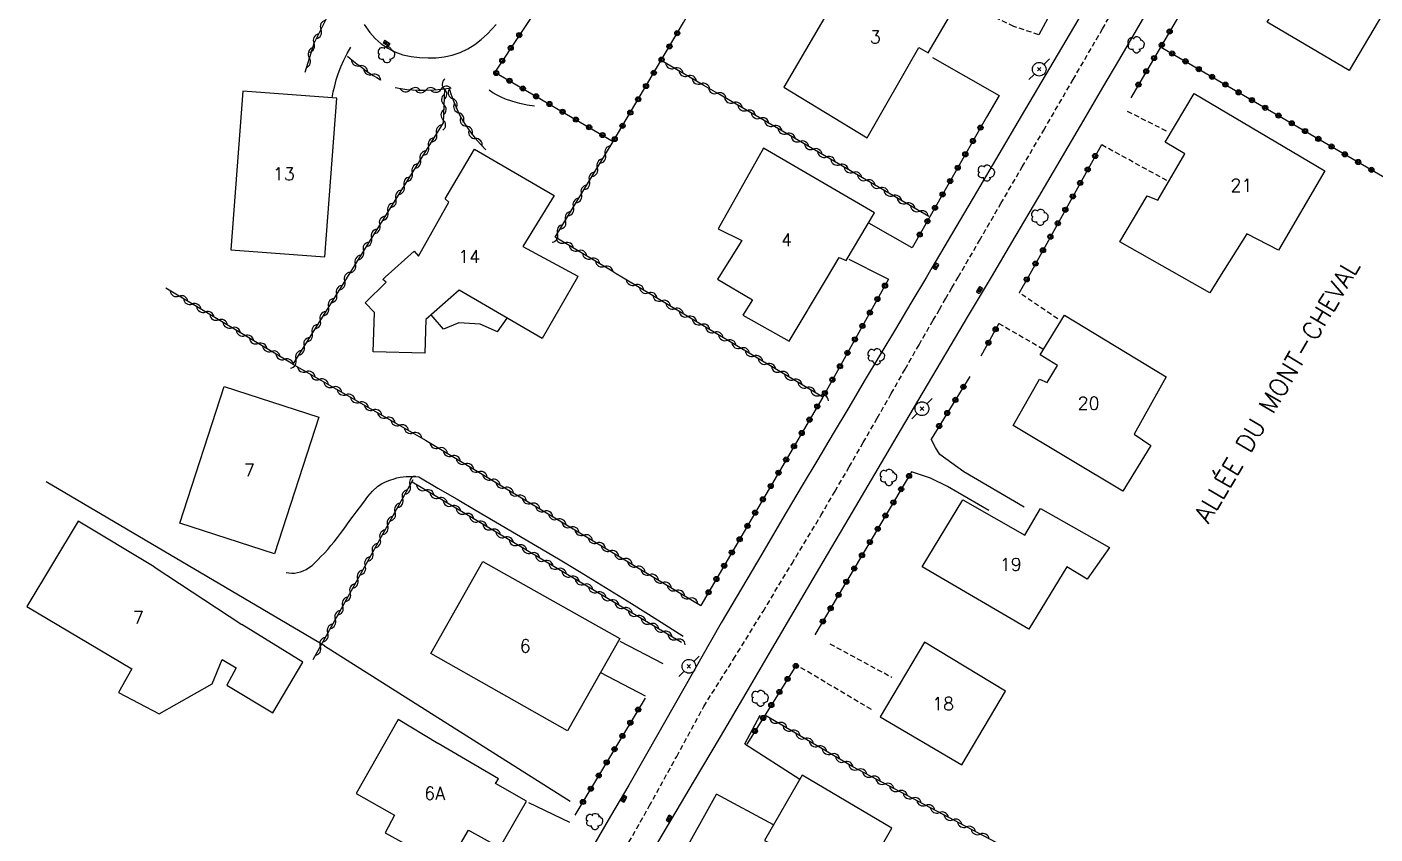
# Model space of a CAD drawing. Header units: millimetres. Extents: x 146000 to 147001, y 141999 to 143000.
# Drawn here: x 146222.1 to 146353.7, y 142116.7 to 142195.4 of the extents above; entities that cross this region are included whole.
import ezdxf
from ezdxf.enums import TextEntityAlignment as Align

# ---------------------------------------------------------------- set-up
doc = ezdxf.new("R2010")
doc.units = ezdxf.units.MM
doc.linetypes.add('DASHED', pattern=[0.75, 0.5, -0.25])
doc.layers.get('0').update_dxf_attribs({"linetype": 'CONTINUOUS'})
for name, color, linetype in [('W0001', 6, 'DASHED'), ('W0008', 7, 'CONTINUOUS'), ('W0014', 7, 'CONTINUOUS'), ('W0017', 7, 'CONTINUOUS'), ('W0101', 7, 'CONTINUOUS'), ('W0104', 1, 'CONTINUOUS'), ('W0112', 1, 'DASHED'), ('W0300', 7, 'CONTINUOUS'), ('W0310', 3, 'CONTINUOUS'), ('W0323', 7, 'CONTINUOUS'), ('W0401', 7, 'CONTINUOUS'), ('W0473', 7, 'CONTINUOUS'), ('W0989', 7, 'CONTINUOUS'), ('W0991', 7, 'CONTINUOUS')]:
    doc.layers.add(name, color=color, linetype=linetype)
doc.styles.get("Standard").update_dxf_attribs({"font": 'romans.shx', "width": 0.85})

# ---------------------------------------------------------------- blocks, each defined once
blk = doc.blocks.new('T473')
for p, q in [((-0.166667, 0.166667), (0.166667, -0.166667)), ((-0.166667, -0.166667), (0.166667, 0.166667)), ((0.500001, 0.500001), (1.000002, 1.000002)), ((-1.000002, -1.000002), (-0.500001, -0.500001))]:
    blk.add_line(p, q)
blk.add_ellipse((0, 0), major_axis=(0.471405, 0.471405), ratio=1, start_param=5.4977871438, end_param=11.780972451)
blk = doc.blocks.new('T401')
for p, q in [((-0.3, 0.3), (0, 0.3)), ((-0.3, -0.25), (-0.3, 0.3)), ((-0.3, 0.15), (0, 0.15)), ((-0.3, 0), (0, 0)), ((0, 0.3), (0, -0.25)), ((-0.3, -0.15), (0, -0.15)), ((-0.3, -0.25), (-0.3, -0.3)), ((-0.3, -0.3), (0, -0.3)), ((0, -0.3), (0, -0.25))]:
    blk.add_line(p, q)
blk = doc.blocks.new('T300')
for p, q in [((-0.8, 0.51), (-0.86, 0.34)), ((-0.86, 0.34), (-0.86, 0.17)), ((-0.86, 0.17), (-0.74, 0.06)), ((-0.69, 0.63), (-0.8, 0.51)), ((-0.8, -0.06), (-0.74, 0.06)), ((-0.74, 0.06), (-0.69, 0.11)), ((-0.57, 0.69), (-0.69, 0.63)), ((-0.46, 0.69), (-0.57, 0.69)), ((-0.29, 0.63), (-0.46, 0.69)), ((-0.29, 0.63), (-0.17, 0.74)), ((-0.23, 0.57), (-0.29, 0.63)), ((-0.17, 0.74), (-0.06, 0.8)), ((-0.06, 0.8), (0.06, 0.8)), ((0.06, 0.8), (0.23, 0.74)), ((0.23, 0.74), (0.34, 0.63)), ((0.34, 0.63), (0.4, 0.51)), ((0.46, 0.46), (0.34, 0.46)), ((0.4, 0.51), (0.4, 0.46)), ((0.57, 0.4), (0.46, 0.46)), ((0.57, 0.4), (0.69, 0.29)), ((0.69, 0.29), (0.74, 0.17)), ((0.74, 0.06), (0.69, -0.17)), ((0.74, 0.17), (0.74, 0.06)), ((-0.8, -0.17), (-0.8, -0.06)), ((-0.8, -0.23), (-0.8, -0.17)), ((-0.74, -0.34), (-0.8, -0.23)), ((-0.69, -0.4), (-0.74, -0.34)), ((-0.51, -0.46), (-0.69, -0.4)), ((-0.4, -0.46), (-0.51, -0.46)), ((-0.4, -0.46), (-0.34, -0.46)), ((-0.34, -0.46), (-0.34, -0.4)), ((-0.34, -0.51), (-0.34, -0.46)), ((-0.29, -0.63), (-0.34, -0.51)), ((-0.17, -0.74), (-0.29, -0.63)), ((-0.06, -0.8), (-0.17, -0.74)), ((0.06, -0.8), (-0.06, -0.8)), ((0.17, -0.74), (0.06, -0.8)), ((0.23, -0.69), (0.17, -0.74)), ((0.29, -0.46), (0.23, -0.46)), ((0.29, -0.63), (0.23, -0.69)), ((0.46, -0.4), (0.29, -0.46)), ((0.34, -0.51), (0.29, -0.63)), ((0.34, -0.51), (0.34, -0.46)), ((0.57, -0.34), (0.46, -0.4)), ((0.63, -0.29), (0.57, -0.34)), ((0.69, -0.17), (0.63, -0.29))]:
    blk.add_line(p, q)
blk = doc.blocks.new('t323o')
at = {"color": 0, "linetype": 'Continuous'}
for radius in [0.25, 0.15]:
    blk.add_circle((0, 0), radius, dxfattribs=at)
blk = doc.blocks.new('t310o')
at = {"color": 0, "linetype": 'Continuous'}
for centre, start, end in [((-0.5, 0.38), 216.8699, 323.1304), ((0.5, -0.37), 36.8699, 143.1303)]:
    blk.add_arc(centre, 0.625, start, end, dxfattribs=at)

msp = doc.modelspace()

# ---------------------------------------------------------------- linework, layer by layer
at = {"layer": 'W0001'}
for points in [[(146313.02, 142171), (146315.1, 142174.58), (146317.18, 142178.17), (146319.27, 142181.75), (146321.36, 142185.33), (146324.23, 142190.26), (146327.09, 142195.2), (146329.97, 142200.12)], [(146280.15, 142114.57), (146282.87, 142119.4), (146285.55, 142124.25), (146288.19, 142129.12), (146288.19, 142129.12), (146291.1, 142133.74), (146293.97, 142138.39), (146296.8, 142143.05), (146299.61, 142147.74), (146301, 142150.11), (146302.38, 142152.48), (146303.75, 142154.86), (146305.12, 142157.24), (146306.48, 142159.63), (146307.84, 142162.02), (146309.2, 142164.4), (146310.57, 142166.78), (146311.18, 142167.83), (146311.79, 142168.89), (146312.4, 142169.94), (146313.02, 142171)]]:
    msp.add_lwpolyline(points, dxfattribs=at)
at = {"layer": 'W0008'}
for points in [[(146339.87, 142221.9), (146336.87, 142216.79), (146333.87, 142211.69), (146330.87, 142206.59), (146327.87, 142201.49), (146323.52, 142194.09), (146319.16, 142186.68), (146314.81, 142179.28), (146310.44, 142171.89), (146310.31, 142171.67), (146310.17, 142171.44), (146310.04, 142171.22), (146309.91, 142171)], [(146309.91, 142171), (146308.4, 142168.46), (146306.89, 142165.91), (146305.37, 142163.37), (146303.85, 142160.83), (146302.33, 142158.29), (146300.82, 142155.75), (146299.31, 142153.21), (146297.8, 142150.66), (146295.82, 142147.32), (146293.84, 142143.97), (146291.87, 142140.62), (146289.9, 142137.27)]]:
    msp.add_lwpolyline(points, dxfattribs=at)
at = {"layer": 'W0014'}
for points in [[(146316.25, 142171), (146318.56, 142174.92), (146320.87, 142178.84), (146323.19, 142182.76), (146325.49, 142186.68), (146327.14, 142189.48), (146328.78, 142192.27), (146330.41, 142195.07), (146332.05, 142197.87), (146333.69, 142200.67), (146335.33, 142203.47), (146336.97, 142206.26), (146338.61, 142209.05), (146340.24, 142211.91), (146341.83, 142214.79), (146343.49, 142217.64), (146345.33, 142220.37), (146346.24, 142221.59), (146347.19, 142222.79), (146348.23, 142223.92), (146349.4, 142224.91), (146350.91, 142225.89), (146352.52, 142226.69), (146354.18, 142227.34)], [(146255.05, 142195.65), (146255.6, 142194.84), (146256.12, 142194.26), (146256.71, 142193.75), (146257.36, 142193.33), (146258.05, 142192.98), (146258.83, 142192.69), (146259.64, 142192.51), (146260.46, 142192.4), (146261.29, 142192.37), (146262.08, 142192.39), (146262.87, 142192.48), (146263.65, 142192.65), (146264.41, 142192.91), (146265.15, 142193.26), (146265.84, 142193.68), (146266.48, 142194.17), (146267.08, 142194.71), (146267.92, 142195.65)], [(146317, 142188.7), (146315.77, 142186.59)], [(146287.29, 142121.89), (146289.81, 142126.16), (146292.32, 142130.42), (146294.83, 142134.69), (146297.34, 142138.96), (146299.85, 142143.23), (146302.36, 142147.5), (146304.88, 142151.76), (146307.4, 142156.03), (146309.61, 142159.77), (146311.82, 142163.51), (146314.03, 142167.26), (146316.25, 142171)], [(146289.9, 142137.27), (146282.6, 142124.47)], [(146292.18, 142125.47), (146293.68, 142128.26)], [(146282.6, 142124.47), (146280.86, 142121.44), (146279.1, 142118.41), (146277.34, 142115.38)], [(146283.7, 142115.86), (146285.49, 142118.87), (146287.29, 142121.89)], [(146282.17, 142107.52), (146289.44, 142120.55)]]:
    msp.add_lwpolyline(points, dxfattribs=at)
at = {"layer": 'W0017'}
for points in [[(146251.92, 142188.49), (146252.03, 142189.08), (146252.17, 142189.66), (146252.33, 142190.24), (146252.52, 142190.81), (146252.78, 142191.49), (146253.07, 142192.15), (146253.39, 142192.79), (146253.73, 142193.42)], [(146310.52, 142192.41), (146317, 142188.7)], [(146271.68, 142187.68), (146270.96, 142187.78), (146270.24, 142187.92), (146269.54, 142188.12), (146268.85, 142188.36), (146268.42, 142188.54), (146268.01, 142188.74), (146267.61, 142188.98), (146267.23, 142189.24)], [(146308.52, 142173.84), (146304.28, 142176.25)], [(146302.33, 142172.74), (146305.83, 142171)], [(146305.83, 142171), (146306.23, 142170.8)], [(146319.45, 142148.55), (146313.58, 142152.01), (146311.21, 142153.69), (146310.8, 142154.37), (146310.37, 142155.19)], [(146315.99, 142148.24), (146311.97, 142150.58), (146310.3, 142151.37), (146308.46, 142152.01)], [(146247.42, 142142.19), (146247.7, 142142.14), (146247.98, 142142.12), (146248.26, 142142.13), (146248.54, 142142.17), (146248.83, 142142.25), (146249.11, 142142.36), (146249.38, 142142.49), (146249.63, 142142.64), (146249.96, 142142.88), (146250.27, 142143.16), (146250.55, 142143.44), (146250.83, 142143.73), (146251.17, 142144.08), (146251.49, 142144.44), (146251.8, 142144.81), (146252.11, 142145.18), (146252.43, 142145.59), (146252.75, 142146), (146253.05, 142146.41), (146253.36, 142146.83), (146253.66, 142147.25), (146253.96, 142147.67), (146254.27, 142148.08), (146254.59, 142148.49), (146255, 142149.03), (146255.41, 142149.59), (146255.86, 142150.13), (146256.37, 142150.59), (146256.74, 142150.84), (146257.13, 142151.03), (146257.54, 142151.19), (146257.96, 142151.33), (146258.25, 142151.41), (146258.55, 142151.47), (146258.86, 142151.51), (146259.16, 142151.54), (146259.47, 142151.56), (146259.77, 142151.56), (146260.08, 142151.54), (146260.38, 142151.51)], [(146260.38, 142151.51), (146262.25, 142150.42), (146264.12, 142149.32), (146265.99, 142148.22), (146267.86, 142147.12), (146269.91, 142145.92), (146271.97, 142144.71), (146274.02, 142143.5), (146276.06, 142142.27), (146278.6, 142140.71), (146281.13, 142139.15), (146283.66, 142137.56), (146286.17, 142135.97)], [(146280, 142135.47), (146284.18, 142133.29)], [(146282.49, 142130.13), (146278.13, 142132.41)], [(146292.18, 142125.47), (146297.57, 142122.01)], [(146294.99, 142117.56), (146289.44, 142120.55)], [(146275.13, 142117.78), (146271.13, 142119.72)]]:
    msp.add_lwpolyline(points, dxfattribs=at)
at = {"layer": 'W0101'}
for points in [[(146347.87, 142209.27), (146358.2, 142203.04), (146351.18, 142191.16), (146343.17, 142195.85), (146345.68, 142200.09), (146344.97, 142200.57), (146346.54, 142203.98), (146345.1, 142204.72)], [(146309.19, 142193.39), (146310.09, 142192.88), (146313.28, 142198.32), (146303.43, 142204.26), (146300.1, 142198.63), (146301.02, 142198.1), (146296.01, 142189.52), (146304.12, 142184.59)], [(146243.21, 142189.14), (146242.05, 142173.67), (146251.22, 142172.98), (146252.38, 142188.45)], [(146323.38, 142167.27), (146333.32, 142161.26), (146330.18, 142155.68), (146331.81, 142154.58), (146329.07, 142150.11), (146318.39, 142156.53), (146320.94, 142161.03), (146321.7, 142160.71), (146322.72, 142162.38), (146321, 142163.4)], [(146250.62, 142157.33), (146246.3, 142144), (146237.06, 142147), (146241.39, 142160.33)], [(146321.04, 142148.42), (146327.78, 142144.63), (146325.6, 142141.53), (146323.62, 142142.73), (146319.9, 142136.67), (146309.51, 142142.73), (146313.48, 142149.28), (146319.51, 142145.82)], [(146274.9, 142126.74), (146261.56, 142134.27), (146266.63, 142143.27), (146279.98, 142135.74)], [(146309.72, 142135.37), (146305.4, 142128.11), (146313.37, 142123.42), (146317.64, 142130.62)], [(146270.9, 142119.87), (146267.86, 142121.61), (146268.15, 142122.07), (146262.26, 142125.51), (146262.25, 142125.51), (146258.35, 142127.85), (146254.27, 142120.61), (146258.02, 142118.52), (146257.1, 142116.78), (146259.69, 142115.36), (146259.7, 142115.36), (146263.11, 142113.44), (146265.23, 142117.05), (146268.28, 142115.35)], [(146297.8, 142122.41), (146294.12, 142116.05), (146294.65, 142115.77), (146289.52, 142106.71), (146298.72, 142101.22), (146301.72, 142106.26), (146300.63, 142106.9), (146306.54, 142117.23)]]:
    msp.add_lwpolyline(points, close=True, dxfattribs=at)
for points in [[(146334.87, 142171), (146328.79, 142174.45), (146331.44, 142178.93), (146332.49, 142178.5), (146335.13, 142183.03), (146333.2, 142184.17), (146336.05, 142188.9)], [(146336.05, 142188.9), (146348.78, 142181.36), (146344.26, 142173.63), (146341.18, 142175.22), (146338.53, 142171)], [(146257.11, 142171), (146259.91, 142173.52), (146260.35, 142173.05), (146263.3, 142178.32), (146262.95, 142178.64), (146265.8, 142183.47)], [(146265.8, 142183.47), (146273.59, 142178.97), (146270.53, 142173.97), (146275.91, 142171.09), (146275.86, 142171)], [(146300.27, 142171), (146301.41, 142172.9), (146302.09, 142172.63), (146304.84, 142177.25), (146294.02, 142183.57), (146289.59, 142175.7), (146291.9, 142174.56), (146289.66, 142171)], [(146275.86, 142171), (146272.42, 142165.01), (146264.33, 142169.73), (146261.08, 142166.85), (146260.98, 142163.56), (146255.94, 142163.69), (146256.04, 142167.55), (146255.16, 142168.5), (146257.21, 142170.51), (146256.86, 142170.77), (146257.11, 142171)], [(146289.66, 142171), (146289.53, 142170.78), (146292.95, 142168.78), (146292.01, 142167.27), (146296.53, 142164.74)], [(146296.53, 142164.74), (146300.27, 142171)], [(146338.53, 142171), (146337.57, 142169.46), (146334.87, 142171)], [(146234.57, 142142.75), (146227.13, 142147.2), (146222.14, 142138.86), (146232.36, 142132.79), (146231.06, 142130.47), (146235.03, 142128.39)], [(146234.57, 142142.75), (146243.11, 142137.12)], [(146240.22, 142131.31), (146241.19, 142133.7), (146242.55, 142132.87), (146241.63, 142131.18), (146246.12, 142128.49), (146249.06, 142133.45), (146243.11, 142137.12)], [(146235.03, 142128.39), (146240.22, 142131.31)]]:
    msp.add_lwpolyline(points, dxfattribs=at)
at = {"layer": 'W0104'}
for points in [[(146268.07, 142165.65), (146266.36, 142166.4), (146264.27, 142166.54), (146262.79, 142165.92), (146261.59, 142167.3)], [(146268.07, 142165.65), (146269.01, 142167)]]:
    msp.add_lwpolyline(points, dxfattribs=at)
at = {"layer": 'W0112'}
for points in [[(146320.88, 142194.64), (146318.43, 142195.44), (146316.41, 142196.41), (146313.49, 142198.14)], [(146329.51, 142187.18), (146333.42, 142185.21)], [(146333.39, 142180.42), (146326.99, 142183.9)], [(146322.73, 142166.92), (146318.98, 142169.46)], [(146316.98, 142166.48), (146321.26, 142164.01)], [(146300.49, 142135.22), (146306.54, 142131.97)], [(146304.54, 142128.81), (146297.22, 142133.16)]]:
    msp.add_lwpolyline(points, dxfattribs=at)
at = {"layer": 'W0300'}
for points in [[(146251.16, 142135.02), (146224.01, 142151.04)], [(146251.16, 142135.02), (146275.16, 142119.89)]]:
    msp.add_lwpolyline(points, dxfattribs=at)
at = {"layer": 'W0310'}
for points in [[(146232.25, 142210.58), (146250.96, 142201.08), (146251.4, 142196.31), (146250.12, 142193.78), (146249.26, 142190.95)], [(146253.43, 142192.54), (146253.87, 142192.17), (146254.32, 142191.81), (146254.78, 142191.47), (146255.24, 142191.13), (146255.58, 142190.9), (146255.93, 142190.67), (146256.28, 142190.46), (146256.64, 142190.25)], [(146288.2, 142189.69), (146284.03, 142192.13)], [(146262.88, 142189.37), (146262.75, 142186.03), (146253.38, 142171)], [(146258.07, 142189.5), (146258.63, 142189.39), (146259.2, 142189.3), (146259.77, 142189.25), (146260.34, 142189.22), (146261.1, 142189.22), (146261.85, 142189.25), (146262.6, 142189.32), (146263.34, 142189.42)], [(146263.34, 142189.42), (146263.48, 142188.97), (146263.63, 142188.53), (146263.8, 142188.09), (146263.98, 142187.65), (146264.2, 142187.17), (146264.43, 142186.69), (146264.69, 142186.23), (146264.97, 142185.77), (146265.41, 142185.14), (146265.88, 142184.54), (146266.39, 142183.96), (146266.92, 142183.41)], [(146289.8, 142188.76), (146288.2, 142189.69)], [(146310.14, 142176.91), (146289.8, 142188.76)], [(146279.25, 142171.57), (146273.7, 142174.89), (146279.36, 142184.23)], [(146279.65, 142171.33), (146279.25, 142171.57)], [(146253.38, 142171), (146248.09, 142162.5), (146235.69, 142169.91)], [(146280.2, 142171), (146279.65, 142171.33)], [(146299.79, 142159.28), (146280.2, 142171)], [(146248.09, 142162.5), (146261.03, 142155.08)], [(146261.03, 142155.08), (146287.9, 142138.96)], [(146259.81, 142151.23), (146250.03, 142133.67)], [(146286.01, 142135.36), (146259.74, 142150.98)], [(146316.71, 142115.85), (146302.73, 142123.23), (146294.16, 142128.28)]]:
    msp.add_lwpolyline(points, dxfattribs=at)
at = {"layer": 'W0323'}
for points in [[(146280.85, 142223.9), (146277.41, 142220.69), (146276.18, 142218.68), (146275.72, 142216.38), (146277.18, 142210.3), (146277.69, 142207.72), (146277.41, 142205.56), (146272.95, 142198.76), (146267.79, 142190.99), (146279.36, 142184.23), (146286.21, 142195.83), (146293.01, 142207.65), (146309.16, 142234.23), (146319.73, 142251.56), (146322.87, 142250.3), (146326.26, 142248.41)], [(146328.51, 142208.75), (146320.88, 142194.64)], [(146340.15, 142206.04), (146329.85, 142188.48)], [(146332.61, 142193.55), (146354.82, 142180.6)], [(146315.77, 142186.59), (146308.52, 142173.84)], [(146326.99, 142183.9), (146319.83, 142171)], [(146306.23, 142170.8), (146299.79, 142159.28), (146287.9, 142138.96)], [(146319.83, 142171), (146318.98, 142169.46)], [(146316.98, 142166.48), (146315.24, 142163.28)], [(146314.15, 142161.3), (146310.37, 142155.19)], [(146308.46, 142152.01), (146299.04, 142136.11)], [(146297.22, 142133.16), (146292.39, 142125.45)], [(146282.46, 142129.93), (146275.62, 142118.52)]]:
    msp.add_lwpolyline(points, dxfattribs=at)

# ---------------------------------------------------------------- block references
at = {"layer": 'W0300'}
for p in [(146330.42, 142193.65), (146257.28, 142192.68), (146315.81, 142181.14), (146321.03, 142176.82), (146305.07, 142163.24), (146306.26, 142151.45), (146293.73, 142129.9), (146277.58, 142117.89)]:
    msp.add_blockref('T300', p, dxfattribs=at)
at = {"layer": 'W0310'}
for p, rotation in [((146250.82, 142195.16), 243.055751280537), ((146250.14, 142193.82), 243.055751280537), ((146249.69, 142192.39), 253.1708251683684), ((146254.6, 142191.6), 322.9113161255717), ((146255.83, 142190.74), 326.9443076322339), ((146285.32, 142191.37), 149.7580275389949), ((146286.62, 142190.62), 149.7580275389949), ((146262.88, 142189.32), 267.7203480541112), ((146287.91, 142189.86), 149.7580275389949), ((146259.55, 142189.27), 354.3821146510952), ((146261.05, 142189.22), 359.8145254556173), ((146262.55, 142189.31), 5.246934748380051), ((146262.82, 142187.82), 267.7203480541112), ((146263.68, 142188.4), 290.7683587507805), ((146289.5, 142188.94), 149.758027539007), ((146291.09, 142188.01), 149.7580275389329), ((146264.27, 142187.02), 296.0869292592183), ((146292.39, 142187.25), 149.7580275389329), ((146262.76, 142186.32), 267.7203480541112), ((146265.01, 142185.71), 305.0967772449305), ((146293.69, 142186.5), 149.7580275389329), ((146294.98, 142185.74), 149.7580275389329), ((146261.32, 142183.73), 238.0695467014328), ((146262.11, 142185), 238.0695467014328), ((146265.9, 142184.51), 310.9955135164659), ((146296.28, 142184.99), 149.7580275389329), ((146297.57, 142184.23), 149.7580275389329), ((146260.52, 142182.46), 238.0695467014328), ((146278.58, 142182.95), 58.7932908067145), ((146298.87, 142183.48), 149.7580275389329), ((146300.16, 142182.72), 149.7580275389329), ((146259.73, 142181.18), 238.0695467014328), ((146277.8, 142181.66), 58.7932908067145), ((146301.46, 142181.96), 149.7580275389329), ((146258.94, 142179.91), 238.0695467014328), ((146277.03, 142180.38), 58.7932908067145), ((146302.76, 142181.21), 149.7580275389329), ((146304.05, 142180.45), 149.7580275389329), ((146258.14, 142178.64), 238.0695467014328), ((146276.25, 142179.1), 58.7932908067145), ((146305.35, 142179.7), 149.7580275389329), ((146306.64, 142178.94), 149.7580275389329), ((146257.35, 142177.37), 238.0695467014328), ((146275.47, 142177.82), 58.7932908067145), ((146307.94, 142178.19), 149.7580275389329), ((146309.24, 142177.43), 149.7580275389329), ((146256.56, 142176.09), 238.0695467014328), ((146274.7, 142176.53), 58.7932908067145), ((146255.76, 142174.82), 238.0695467014328), ((146273.92, 142175.25), 58.7932908067145), ((146254.97, 142173.55), 238.0695467014328), ((146274.63, 142174.34), 149.1147825893659), ((146275.92, 142173.57), 149.1147825893659), ((146254.18, 142172.27), 238.0695467014328), ((146277.2, 142172.8), 149.1147825893659), ((146253.14, 142170.62), 238.0695467014542), ((146278.49, 142172.03), 149.1147825893659), ((146252.35, 142169.34), 238.0695467014542), ((146281.49, 142170.23), 149.1147825895188), ((146236.98, 142169.14), 149.1451603551998), ((146238.27, 142168.37), 149.1451603551998), ((146251.56, 142168.07), 238.0695467014542), ((146282.78, 142169.46), 149.1147825895188), ((146284.07, 142168.69), 149.1147825895188), ((146239.56, 142167.6), 149.1451603551998), ((146250.76, 142166.8), 238.0695467014542), ((146285.35, 142167.92), 149.1147825895188), ((146286.64, 142167.15), 149.1147825895188), ((146240.84, 142166.83), 149.1451603551998), ((146242.13, 142166.06), 149.1451603551998), ((146249.97, 142165.53), 238.0695467014542), ((146287.93, 142166.38), 149.1147825895188), ((146289.22, 142165.61), 149.1147825895188), ((146243.42, 142165.29), 149.1451603551998), ((146244.71, 142164.52), 149.1451603551998), ((146249.18, 142164.25), 238.0695467014542), ((146290.5, 142164.84), 149.1147825895188), ((146246, 142163.75), 149.1451603551998), ((146247.28, 142162.98), 149.1451603551998), ((146248.38, 142162.98), 238.0695467014542), ((146291.79, 142164.07), 149.1147825895188), ((146293.08, 142163.3), 149.1147825895188), ((146249.39, 142161.76), 330.1889072700188), ((146294.36, 142162.53), 149.1147825895188), ((146295.65, 142161.76), 149.1147825895188), ((146250.69, 142161.01), 330.1889072700188), ((146296.94, 142160.99), 149.1147825895188), ((146251.99, 142160.26), 330.1889072700188), ((146253.29, 142159.52), 330.1889072700188), ((146298.23, 142160.22), 149.1147825895188), ((146299.51, 142159.45), 149.1147825895188), ((146254.59, 142158.77), 330.1889072700188), ((146255.9, 142158.03), 330.1889072700188), ((146257.2, 142157.28), 330.1889072700188), ((146258.5, 142156.54), 330.1889072700188), ((146259.8, 142155.79), 330.1889072700188), ((146262.32, 142154.31), 329.0340485516738), ((146263.6, 142153.54), 329.0340485516738), ((146264.89, 142152.77), 329.0340485516738), ((146266.18, 142152), 329.0340485516738), ((146267.46, 142151.23), 329.0340485516738), ((146259.52, 142150.7), 240.8601154337797), ((146261.03, 142150.21), 149.2728740005566), ((146268.75, 142150.45), 329.0340485516738), ((146258.79, 142149.39), 240.8601154337797), ((146262.32, 142149.45), 149.2728740005566), ((146263.61, 142148.68), 149.2728740005566), ((146270.04, 142149.68), 329.0340485516738), ((146271.32, 142148.91), 329.0340485516738), ((146258.06, 142148.08), 240.8601154337797), ((146264.9, 142147.91), 149.2728740005566), ((146266.19, 142147.15), 149.2728740005566), ((146272.61, 142148.14), 329.0340485516738), ((146273.89, 142147.37), 329.0340485516738), ((146257.33, 142146.77), 240.8601154337797), ((146267.48, 142146.38), 149.2728740005566), ((146275.18, 142146.59), 329.0340485516738), ((146256.6, 142145.46), 240.8601154337797), ((146268.76, 142145.62), 149.2728740005566), ((146270.05, 142144.85), 149.2728740005566), ((146276.47, 142145.82), 329.0340485516738), ((146277.75, 142145.05), 329.0340485516738), ((146255.87, 142144.15), 240.8601154337797), ((146271.34, 142144.08), 149.2728740005566), ((146272.63, 142143.32), 149.2728740005566), ((146279.04, 142144.28), 329.0340485516738), ((146280.33, 142143.51), 329.0340485516738), ((146255.14, 142142.84), 240.8601154337797), ((146273.92, 142142.55), 149.2728740005566), ((146281.61, 142142.74), 329.0340485516738), ((146282.9, 142141.96), 329.0340485516738), ((146254.41, 142141.53), 240.8601154337797), ((146275.21, 142141.78), 149.2728740005566), ((146276.5, 142141.02), 149.2728740005566), ((146284.18, 142141.19), 329.0340485516738), ((146253.68, 142140.22), 240.8601154337797), ((146277.79, 142140.25), 149.2728740005566), ((146279.08, 142139.48), 149.2728740005566), ((146285.47, 142140.42), 329.0340485516738), ((146286.76, 142139.65), 329.0340485516738), ((146252.95, 142138.91), 240.8601154337797), ((146280.37, 142138.72), 149.2728740005566), ((146281.66, 142137.95), 149.2728740005566), ((146252.22, 142137.6), 240.8601154337797), ((146282.95, 142137.18), 149.2728740005566), ((146251.49, 142136.29), 240.8601154337797), ((146284.24, 142136.42), 149.2728740005566), ((146285.53, 142135.65), 149.2728740005566), ((146250.76, 142134.98), 240.8601154337797), ((146295.45, 142127.52), 149.463166999521), ((146296.75, 142126.76), 149.463166999521), ((146298.04, 142125.99), 149.463166999521), ((146299.33, 142125.23), 149.463166999521), ((146300.62, 142124.47), 149.463166999521), ((146301.91, 142123.71), 149.463166999521), ((146303.22, 142122.97), 152.198706358791), ((146304.55, 142122.27), 152.198706358791), ((146305.87, 142121.57), 152.198706358791), ((146307.2, 142120.87), 152.198706358791), ((146308.53, 142120.17), 152.198706358791), ((146309.85, 142119.47), 152.198706358791), ((146311.18, 142118.77), 152.198706358791), ((146312.51, 142118.07), 152.198706358791), ((146313.83, 142117.37), 152.198706358791), ((146315.16, 142116.67), 152.198706358791)]:
    msp.add_blockref('t310o', p, dxfattribs=dict(at, rotation=rotation))
at = {"layer": 'W0323'}
for p, rotation in [((146333.65, 142194.95), 239.601952001365), ((146270.18, 142194.6), 236.3916594821421), ((146285.6, 142194.79), 59.4176117515476), ((146332.89, 142193.65), 239.601952001365), ((146269.35, 142193.35), 236.3916594821421), ((146284.84, 142193.5), 59.4176117515476), ((146332.13, 142192.36), 239.601952001365), ((146333.9, 142192.8), 329.7558435012036), ((146268.52, 142192.1), 236.3916594821421), ((146284.07, 142192.21), 59.4176117515476), ((146331.37, 142191.07), 239.601952001365), ((146335.2, 142192.04), 329.7558435012036), ((146336.49, 142191.28), 329.7558435012036), ((146267.94, 142190.9), 329.7020171794462), ((146269.23, 142190.15), 329.7020171794462), ((146282.55, 142189.63), 59.4176117515476), ((146283.31, 142190.92), 59.4176117515476), ((146330.61, 142189.77), 239.601952001365), ((146337.79, 142190.53), 329.7558435012036), ((146339.09, 142189.77), 329.7558435012036), ((146270.53, 142189.39), 329.7020171794462), ((146271.82, 142188.63), 329.7020171794462), ((146281.79, 142188.34), 59.4176117515476), ((146340.38, 142189.02), 329.7558435012036), ((146273.12, 142187.88), 329.7020171794462), ((146274.41, 142187.12), 329.7020171794462), ((146281.02, 142187.04), 59.4176117515476), ((146341.68, 142188.26), 329.7558435012036), ((146342.97, 142187.51), 329.7558435012036), ((146275.71, 142186.36), 329.7020171794462), ((146280.26, 142185.75), 59.4176117515476), ((146344.27, 142186.75), 329.7558435012036), ((146345.56, 142186), 329.7558435012036), ((146277, 142185.61), 329.7020171794462), ((146278.3, 142184.85), 329.7020171794462), ((146279.5, 142184.46), 59.4176117515476), ((146315.19, 142185.58), 240.4004899561269), ((146346.86, 142185.24), 329.7558435012036), ((146348.16, 142184.48), 329.7558435012036), ((146314.45, 142184.27), 240.4004899561269), ((146349.45, 142183.73), 329.7558435012036), ((146313.71, 142182.97), 240.4004899561269), ((146326.38, 142182.81), 240.9955965310713), ((146350.75, 142182.97), 329.7558435012036), ((146352.04, 142182.22), 329.7558435012036), ((146312.97, 142181.66), 240.4004899561269), ((146325.65, 142181.49), 240.9955965310713), ((146353.34, 142181.46), 329.7558435012036), ((146312.23, 142180.36), 240.4004899561269), ((146324.92, 142180.18), 240.9955965310713), ((146311.49, 142179.06), 240.4004899561269), ((146324.2, 142178.87), 240.9955965310713), ((146310.75, 142177.75), 240.4004899561269), ((146323.47, 142177.56), 240.9955965310713), ((146310.01, 142176.45), 240.4004899561269), ((146322.74, 142176.25), 240.9955965310713), ((146309.26, 142175.14), 240.4004899561269), ((146322.01, 142174.94), 240.9955965310713), ((146321.29, 142173.62), 240.9955965310713), ((146320.56, 142172.31), 240.9955965310713), ((146305.87, 142170.16), 240.8104297219725), ((146319.7, 142170.77), 240.9955965312975), ((146305.13, 142168.85), 240.8104297219725), ((146304.4, 142167.54), 240.8104297219725), ((146303.67, 142166.23), 240.8104297219725), ((146302.94, 142164.92), 240.8104297219725), ((146316.67, 142165.91), 241.424655722082), ((146302.21, 142163.61), 240.8104297219725), ((146315.96, 142164.59), 241.424655722082), ((146301.48, 142162.3), 240.8104297219725), ((146300.74, 142160.99), 240.8104297219725), ((146300.01, 142159.68), 240.8104297219725), ((146313.53, 142160.29), 238.2288900591218), ((146299.26, 142158.38), 239.6735000737696), ((146312.74, 142159.02), 238.2288900591218), ((146298.51, 142157.09), 239.6735000737696), ((146311.95, 142157.74), 238.2288900591218), ((146297.75, 142155.79), 239.6735000737696), ((146311.16, 142156.47), 238.2288900591218), ((146296.99, 142154.5), 239.6735000737696), ((146296.23, 142153.2), 239.6735000737696), ((146295.48, 142151.91), 239.6735000737696), ((146308.22, 142151.6), 239.3511107214183), ((146294.72, 142150.61), 239.6735000737696), ((146307.45, 142150.31), 239.3511107214183), ((146293.96, 142149.32), 239.6735000737696), ((146306.69, 142149.02), 239.3511107214183), ((146293.2, 142148.02), 239.6735000737696), ((146305.92, 142147.73), 239.3511107214183), ((146292.45, 142146.73), 239.6735000737696), ((146305.16, 142146.44), 239.3511107214183), ((146291.69, 142145.43), 239.6735000737696), ((146304.4, 142145.15), 239.3511107214183), ((146290.93, 142144.14), 239.6735000737696), ((146303.63, 142143.86), 239.3511107214183), ((146290.18, 142142.84), 239.6735000737696), ((146302.87, 142142.57), 239.3511107214183), ((146289.42, 142141.55), 239.6735000737696), ((146302.1, 142141.28), 239.3511107214183), ((146288.66, 142140.25), 239.6735000737696), ((146301.34, 142139.99), 239.3511107214183), ((146300.57, 142138.7), 239.3511107214183), ((146299.81, 142137.41), 239.3511107214183), ((146297.17, 142133.07), 237.907860684027), ((146296.37, 142131.8), 237.907860684027), ((146295.57, 142130.53), 237.907860684027), ((146294.78, 142129.26), 237.907860684027), ((146281.79, 142128.81), 239.0901768881186), ((146293.98, 142127.99), 237.907860684027), ((146281.02, 142127.52), 239.0901768881186), ((146293.18, 142126.72), 237.907860684027), ((146280.25, 142126.24), 239.0901768881186), ((146279.48, 142124.95), 239.0901768881186), ((146278.71, 142123.66), 239.0901768881186), ((146277.94, 142122.38), 239.0901768881186), ((146277.17, 142121.09), 239.0901768881186), ((146276.4, 142119.8), 239.0901768881186)]:
    msp.add_blockref('t323o', p, dxfattribs=dict(at, rotation=rotation))
at = {"layer": 'W0401'}
for p, rotation in [((146257.14, 142193.68), 236.9966122184794), ((146310.71, 142172.11), 149.3659272049978), ((146315.22, 142169.66), 329.4225613123627), ((146280.27, 142120.17), 149.9803163812188), ((146284.92, 142118.12), 329.2423638465849)]:
    msp.add_blockref('T401', p, dxfattribs=dict(at, rotation=rotation))
at = {"layer": 'W0473'}
for p in [(146320.92, 142191.27), (146309.48, 142158.16), (146286.74, 142133.03)]:
    msp.add_blockref('T473', p, dxfattribs=at)

# ---------------------------------------------------------------- texts
at = {"layer": 'W0989'}
msp.add_text('ALLÉE DU MONT-CHEVAL  ', height=1.75, rotation=59.5224, dxfattribs=at).set_placement((146337.45, 142146.87))
at = {"layer": 'W0991'}
for s, p in [('3', (146304.93, 142194.42)), ('13', (146247.21, 142181.06)), ('21', (146340.65, 142179.95)), ('4', (146296.27, 142174.63)), ('14', (146265.29, 142173)), ('20', (146325.74, 142158.69)), ('7', (146243.84, 142152.16)), ('19', (146318.14, 142142.97)), ('7', (146233.01, 142137.8)), ('6', (146270.77, 142135.01)), ('18', (146311.54, 142129.39)), ('6A', (146261.92, 142120.64))]:
    msp.add_text(s, height=1.25, dxfattribs=at).set_placement(p, align=Align.MIDDLE_CENTER)

doc.saveas('drawing.dxf')
